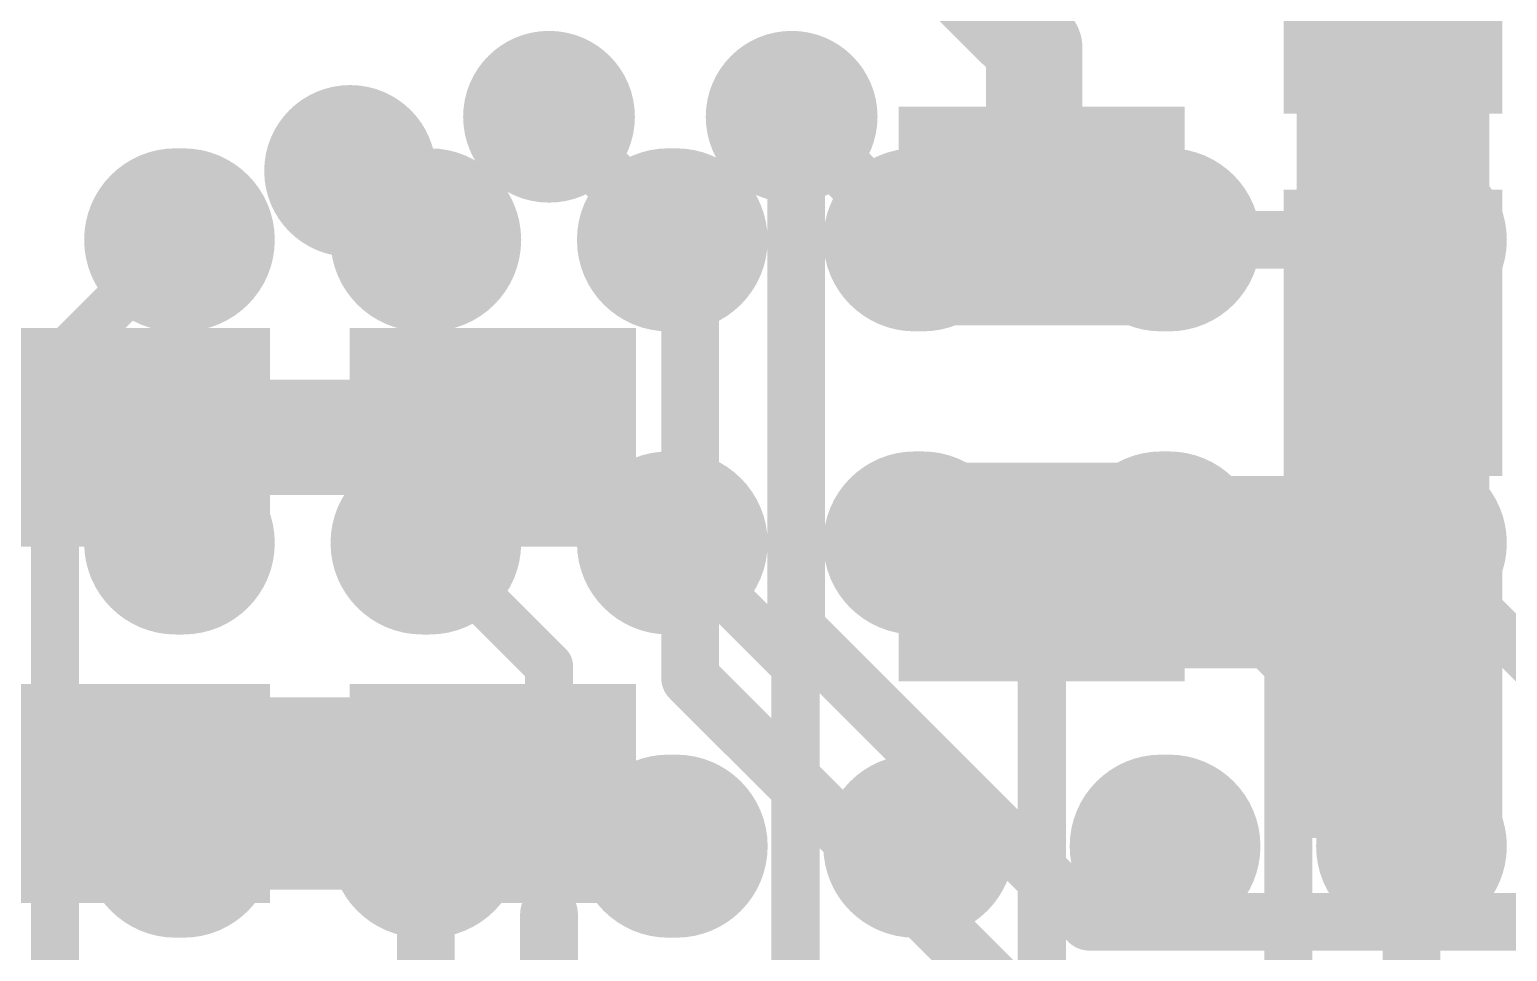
# Model space of a CAD drawing. Header units: millimetres. Extents: x -0.39 to 4.37, y -0.38 to 3.54.
# Drawn here: x 0.8177 to 0.9712, y 0.1839 to 0.2797 of the extents above; entities that cross this region are included whole.
import ezdxf

# ---------------------------------------------------------------- set-up
doc = ezdxf.new("R2010")
doc.units = ezdxf.units.MM
doc.header["$MEASUREMENT"] = 0
for name, color, linetype in [('BottomLayer', 5, 'Continuous'), ('BottomPaste', 16, 'Continuous'), ('BottomSolder', 6, 'Continuous'), ('TopLayer', 1, 'Continuous'), ('TopPaste', 8, 'Continuous'), ('TopSolder', 216, 'Continuous'), ('ViaHoleLayer', 16, 'Continuous')]:
    doc.layers.add(name, color=color, linetype=linetype)

# ---------------------------------------------------------------- blocks, each defined once
blk = doc.blocks.new('C__0402_B_23')
at = {"layer": 'BottomLayer'}
for points in [[(-0.0095, 0.0125), (-0.0095, -0.0125), (-0.0275, -0.0125), (-0.0275, 0.0125)], [(0.0275, 0.0125), (0.0275, -0.0125), (0.0095, -0.0125), (0.0095, 0.0125)]]:
    blk.add_hatch(color=5, dxfattribs=at).paths.add_polyline_path(points)
at = {"layer": 'BottomPaste'}
for points in [[(-0.0095, 0.0125), (-0.0095, -0.0125), (-0.0275, -0.0125), (-0.0275, 0.0125)], [(0.0275, 0.0125), (0.0275, -0.0125), (0.0095, -0.0125), (0.0095, 0.0125)]]:
    blk.add_hatch(color=16, dxfattribs=at).paths.add_polyline_path(points)
at = {"layer": 'BottomSolder'}
for points in [[(-0.00714, 0.01486), (-0.00714, -0.01486), (-0.02986, -0.01486), (-0.02986, 0.01486)], [(0.02986, 0.01486), (0.02986, -0.01486), (0.00714, -0.01486), (0.00714, 0.01486)]]:
    blk.add_hatch(color=6, dxfattribs=at).paths.add_polyline_path(points)
blk = doc.blocks.new('C__0402_B_25')
at = {"layer": 'BottomLayer'}
for points in [[(-0.0095, 0.0125), (-0.0095, -0.0125), (-0.0275, -0.0125), (-0.0275, 0.0125)], [(0.0275, 0.0125), (0.0275, -0.0125), (0.0095, -0.0125), (0.0095, 0.0125)]]:
    blk.add_hatch(color=5, dxfattribs=at).paths.add_polyline_path(points)
at = {"layer": 'BottomPaste'}
for points in [[(-0.0095, 0.0125), (-0.0095, -0.0125), (-0.0275, -0.0125), (-0.0275, 0.0125)], [(0.0275, 0.0125), (0.0275, -0.0125), (0.0095, -0.0125), (0.0095, 0.0125)]]:
    blk.add_hatch(color=16, dxfattribs=at).paths.add_polyline_path(points)
at = {"layer": 'BottomSolder'}
for points in [[(-0.00714, 0.01486), (-0.00714, -0.01486), (-0.02986, -0.01486), (-0.02986, 0.01486)], [(0.02986, 0.01486), (0.02986, -0.01486), (0.00714, -0.01486), (0.00714, 0.01486)]]:
    blk.add_hatch(color=6, dxfattribs=at).paths.add_polyline_path(points)
blk = doc.blocks.new('C__0402_B_26')
at = {"layer": 'BottomLayer'}
for points in [[(-0.0095, 0.0125), (-0.0095, -0.0125), (-0.0275, -0.0125), (-0.0275, 0.0125)], [(0.0275, 0.0125), (0.0275, -0.0125), (0.0095, -0.0125), (0.0095, 0.0125)]]:
    blk.add_hatch(color=5, dxfattribs=at).paths.add_polyline_path(points)
at = {"layer": 'BottomPaste'}
for points in [[(-0.0095, 0.0125), (-0.0095, -0.0125), (-0.0275, -0.0125), (-0.0275, 0.0125)], [(0.0275, 0.0125), (0.0275, -0.0125), (0.0095, -0.0125), (0.0095, 0.0125)]]:
    blk.add_hatch(color=16, dxfattribs=at).paths.add_polyline_path(points)
at = {"layer": 'BottomSolder'}
for points in [[(-0.00714, 0.01486), (-0.00714, -0.01486), (-0.02986, -0.01486), (-0.02986, 0.01486)], [(0.02986, 0.01486), (0.02986, -0.01486), (0.00714, -0.01486), (0.00714, 0.01486)]]:
    blk.add_hatch(color=6, dxfattribs=at).paths.add_polyline_path(points)
blk = doc.blocks.new('C__0402_B_27')
at = {"layer": 'BottomLayer'}
for points in [[(-0.0095, 0.0125), (-0.0095, -0.0125), (-0.0275, -0.0125), (-0.0275, 0.0125)], [(0.0275, 0.0125), (0.0275, -0.0125), (0.0095, -0.0125), (0.0095, 0.0125)]]:
    blk.add_hatch(color=5, dxfattribs=at).paths.add_polyline_path(points)
at = {"layer": 'BottomPaste'}
for points in [[(-0.0095, 0.0125), (-0.0095, -0.0125), (-0.0275, -0.0125), (-0.0275, 0.0125)], [(0.0275, 0.0125), (0.0275, -0.0125), (0.0095, -0.0125), (0.0095, 0.0125)]]:
    blk.add_hatch(color=16, dxfattribs=at).paths.add_polyline_path(points)
at = {"layer": 'BottomSolder'}
for points in [[(-0.00714, 0.01486), (-0.00714, -0.01486), (-0.02986, -0.01486), (-0.02986, 0.01486)], [(0.02986, 0.01486), (0.02986, -0.01486), (0.00714, -0.01486), (0.00714, 0.01486)]]:
    blk.add_hatch(color=6, dxfattribs=at).paths.add_polyline_path(points)
blk = doc.blocks.new('C__0402_B_28')
at = {"layer": 'BottomLayer'}
for points in [[(-0.0095, 0.0125), (-0.0095, -0.0125), (-0.0275, -0.0125), (-0.0275, 0.0125)], [(0.0275, 0.0125), (0.0275, -0.0125), (0.0095, -0.0125), (0.0095, 0.0125)]]:
    blk.add_hatch(color=5, dxfattribs=at).paths.add_polyline_path(points)
at = {"layer": 'BottomPaste'}
for points in [[(-0.0095, 0.0125), (-0.0095, -0.0125), (-0.0275, -0.0125), (-0.0275, 0.0125)], [(0.0275, 0.0125), (0.0275, -0.0125), (0.0095, -0.0125), (0.0095, 0.0125)]]:
    blk.add_hatch(color=16, dxfattribs=at).paths.add_polyline_path(points)
at = {"layer": 'BottomSolder'}
for points in [[(-0.00714, 0.01486), (-0.00714, -0.01486), (-0.02986, -0.01486), (-0.02986, 0.01486)], [(0.02986, 0.01486), (0.02986, -0.01486), (0.00714, -0.01486), (0.00714, 0.01486)]]:
    blk.add_hatch(color=6, dxfattribs=at).paths.add_polyline_path(points)
blk = doc.blocks.new('C__0402_B_294')
at = {"layer": 'BottomLayer'}
for points in [[(-0.0095, 0.0125), (-0.0095, -0.0125), (-0.0275, -0.0125), (-0.0275, 0.0125)], [(0.0275, 0.0125), (0.0275, -0.0125), (0.0095, -0.0125), (0.0095, 0.0125)]]:
    blk.add_hatch(color=5, dxfattribs=at).paths.add_polyline_path(points)
at = {"layer": 'BottomPaste'}
for points in [[(-0.0095, 0.0125), (-0.0095, -0.0125), (-0.0275, -0.0125), (-0.0275, 0.0125)], [(0.0275, 0.0125), (0.0275, -0.0125), (0.0095, -0.0125), (0.0095, 0.0125)]]:
    blk.add_hatch(color=16, dxfattribs=at).paths.add_polyline_path(points)
at = {"layer": 'BottomSolder'}
for points in [[(-0.00714, 0.01486), (-0.00714, -0.01486), (-0.02986, -0.01486), (-0.02986, 0.01486)], [(0.02986, 0.01486), (0.02986, -0.01486), (0.00714, -0.01486), (0.00714, 0.01486)]]:
    blk.add_hatch(color=6, dxfattribs=at).paths.add_polyline_path(points)
blk = doc.blocks.new('FBGA_178_SDRAM_368')
at = {"layer": 'TopLayer'}
h = blk.add_hatch(color=1, dxfattribs=at)
edge = h.paths.add_edge_path()
edge.add_arc((-0.15748, 0.02598), 0.00551, 0, 180)
edge.add_line((-0.16299, 0.02598), (-0.16299, 0.0252))
edge.add_arc((-0.15748, 0.0252), 0.00551, 180, 360)
edge.add_line((-0.15197, 0.0252), (-0.15197, 0.02598))
h = blk.add_hatch(color=1, dxfattribs=at)
edge = h.paths.add_edge_path()
edge.add_arc((-0.12598, 0.02598), 0.00551, 0, 180)
edge.add_line((-0.1315, 0.02598), (-0.1315, 0.0252))
edge.add_arc((-0.12598, 0.0252), 0.00551, 180, 360)
edge.add_line((-0.12047, 0.0252), (-0.12047, 0.02598))
h = blk.add_hatch(color=1, dxfattribs=at)
edge = h.paths.add_edge_path()
edge.add_arc((-0.09449, 0.02598), 0.00551, 0, 180)
edge.add_line((-0.1, 0.02598), (-0.1, 0.0252))
edge.add_arc((-0.09449, 0.0252), 0.00551, 180, 360)
edge.add_line((-0.08898, 0.0252), (-0.08898, 0.02598))
h = blk.add_hatch(color=1, dxfattribs=at)
edge = h.paths.add_edge_path()
edge.add_arc((-0.15748, 0.00039), 0.00551, 0, 180)
edge.add_line((-0.16299, 0.00039), (-0.16299, -0.00039))
edge.add_arc((-0.15748, -0.00039), 0.00551, 180, 360)
edge.add_line((-0.15197, -0.00039), (-0.15197, 0.00039))
h = blk.add_hatch(color=1, dxfattribs=at)
edge = h.paths.add_edge_path()
edge.add_arc((-0.12598, 0.00039), 0.00551, 0, 180)
edge.add_line((-0.1315, 0.00039), (-0.1315, -0.00039))
edge.add_arc((-0.12598, -0.00039), 0.00551, 180, 360)
edge.add_line((-0.12047, -0.00039), (-0.12047, 0.00039))
h = blk.add_hatch(color=1, dxfattribs=at)
edge = h.paths.add_edge_path()
edge.add_arc((-0.09449, 0.00039), 0.00551, 0, 180)
edge.add_line((-0.1, 0.00039), (-0.1, -0.00039))
edge.add_arc((-0.09449, -0.00039), 0.00551, 180, 360)
edge.add_line((-0.08898, -0.00039), (-0.08898, 0.00039))
h = blk.add_hatch(color=1, dxfattribs=at)
edge = h.paths.add_edge_path()
edge.add_arc((-0.15748, -0.0252), 0.00551, 0, 180)
edge.add_line((-0.16299, -0.0252), (-0.16299, -0.02599))
edge.add_arc((-0.15748, -0.02599), 0.00551, 180, 360)
edge.add_line((-0.15197, -0.02599), (-0.15197, -0.0252))
h = blk.add_hatch(color=1, dxfattribs=at)
edge = h.paths.add_edge_path()
edge.add_arc((-0.12598, -0.0252), 0.00551, 0, 180)
edge.add_line((-0.1315, -0.0252), (-0.1315, -0.02599))
edge.add_arc((-0.12598, -0.02599), 0.00551, 180, 360)
edge.add_line((-0.12047, -0.02599), (-0.12047, -0.0252))
h = blk.add_hatch(color=1, dxfattribs=at)
edge = h.paths.add_edge_path()
edge.add_arc((-0.09449, -0.0252), 0.00551, 0, 180)
edge.add_line((-0.1, -0.0252), (-0.1, -0.02599))
edge.add_arc((-0.09449, -0.02599), 0.00551, 180, 360)
edge.add_line((-0.08898, -0.02599), (-0.08898, -0.0252))
h = blk.add_hatch(color=1, dxfattribs=at)
edge = h.paths.add_edge_path()
edge.add_arc((-0.15748, -0.05079), 0.00551, 0, 180)
edge.add_line((-0.16299, -0.05079), (-0.16299, -0.05158))
edge.add_arc((-0.15748, -0.05158), 0.00551, 180, 360)
edge.add_line((-0.15197, -0.05158), (-0.15197, -0.05079))
h = blk.add_hatch(color=1, dxfattribs=at)
edge = h.paths.add_edge_path()
edge.add_arc((-0.12598, -0.05079), 0.00551, 0, 180)
edge.add_line((-0.1315, -0.05079), (-0.1315, -0.05158))
edge.add_arc((-0.12598, -0.05158), 0.00551, 180, 360)
edge.add_line((-0.12047, -0.05158), (-0.12047, -0.05079))
h = blk.add_hatch(color=1, dxfattribs=at)
edge = h.paths.add_edge_path()
edge.add_arc((-0.09449, -0.05079), 0.00551, 0, 180)
edge.add_line((-0.1, -0.05079), (-0.1, -0.05158))
edge.add_arc((-0.09449, -0.05158), 0.00551, 180, 360)
edge.add_line((-0.08898, -0.05158), (-0.08898, -0.05079))
h = blk.add_hatch(color=1, dxfattribs=at)
edge = h.paths.add_edge_path()
edge.add_arc((-0.15748, -0.07638), 0.00551, 0, 180)
edge.add_line((-0.16299, -0.07638), (-0.16299, -0.07717))
edge.add_arc((-0.15748, -0.07717), 0.00551, 180, 360)
edge.add_line((-0.15197, -0.07717), (-0.15197, -0.07638))
h = blk.add_hatch(color=1, dxfattribs=at)
edge = h.paths.add_edge_path()
edge.add_arc((-0.12598, -0.07638), 0.00551, 0, 180)
edge.add_line((-0.1315, -0.07638), (-0.1315, -0.07717))
edge.add_arc((-0.12598, -0.07717), 0.00551, 180, 360)
edge.add_line((-0.12047, -0.07717), (-0.12047, -0.07638))
h = blk.add_hatch(color=1, dxfattribs=at)
edge = h.paths.add_edge_path()
edge.add_arc((-0.09449, -0.07638), 0.00551, 0, 180)
edge.add_line((-0.1, -0.07638), (-0.1, -0.07717))
edge.add_arc((-0.09449, -0.07717), 0.00551, 180, 360)
edge.add_line((-0.08898, -0.07717), (-0.08898, -0.07638))
h = blk.add_hatch(color=1, dxfattribs=at)
edge = h.paths.add_edge_path()
edge.add_arc((-0.15748, -0.10197), 0.00551, 0, 180)
edge.add_line((-0.16299, -0.10197), (-0.16299, -0.10276))
edge.add_arc((-0.15748, -0.10276), 0.00551, 180, 360)
edge.add_line((-0.15197, -0.10276), (-0.15197, -0.10197))
h = blk.add_hatch(color=1, dxfattribs=at)
edge = h.paths.add_edge_path()
edge.add_arc((-0.12598, -0.10197), 0.00551, 0, 180)
edge.add_line((-0.1315, -0.10197), (-0.1315, -0.10276))
edge.add_arc((-0.12598, -0.10276), 0.00551, 180, 360)
edge.add_line((-0.12047, -0.10276), (-0.12047, -0.10197))
h = blk.add_hatch(color=1, dxfattribs=at)
edge = h.paths.add_edge_path()
edge.add_arc((-0.09449, -0.10197), 0.00551, 0, 180)
edge.add_line((-0.1, -0.10197), (-0.1, -0.10276))
edge.add_arc((-0.09449, -0.10276), 0.00551, 180, 360)
edge.add_line((-0.08898, -0.10276), (-0.08898, -0.10197))
at = {"layer": 'TopPaste'}
h = blk.add_hatch(color=8, dxfattribs=at)
edge = h.paths.add_edge_path()
edge.add_arc((-0.15748, 0.02598), 0.00551, 0, 180)
edge.add_line((-0.16299, 0.02598), (-0.16299, 0.0252))
edge.add_arc((-0.15748, 0.0252), 0.00551, 180, 360)
edge.add_line((-0.15197, 0.0252), (-0.15197, 0.02598))
h = blk.add_hatch(color=8, dxfattribs=at)
edge = h.paths.add_edge_path()
edge.add_arc((-0.12598, 0.02598), 0.00551, 0, 180)
edge.add_line((-0.1315, 0.02598), (-0.1315, 0.0252))
edge.add_arc((-0.12598, 0.0252), 0.00551, 180, 360)
edge.add_line((-0.12047, 0.0252), (-0.12047, 0.02598))
h = blk.add_hatch(color=8, dxfattribs=at)
edge = h.paths.add_edge_path()
edge.add_arc((-0.09449, 0.02598), 0.00551, 0, 180)
edge.add_line((-0.1, 0.02598), (-0.1, 0.0252))
edge.add_arc((-0.09449, 0.0252), 0.00551, 180, 360)
edge.add_line((-0.08898, 0.0252), (-0.08898, 0.02598))
h = blk.add_hatch(color=8, dxfattribs=at)
edge = h.paths.add_edge_path()
edge.add_arc((-0.15748, 0.00039), 0.00551, 0, 180)
edge.add_line((-0.16299, 0.00039), (-0.16299, -0.00039))
edge.add_arc((-0.15748, -0.00039), 0.00551, 180, 360)
edge.add_line((-0.15197, -0.00039), (-0.15197, 0.00039))
h = blk.add_hatch(color=8, dxfattribs=at)
edge = h.paths.add_edge_path()
edge.add_arc((-0.12598, 0.00039), 0.00551, 0, 180)
edge.add_line((-0.1315, 0.00039), (-0.1315, -0.00039))
edge.add_arc((-0.12598, -0.00039), 0.00551, 180, 360)
edge.add_line((-0.12047, -0.00039), (-0.12047, 0.00039))
h = blk.add_hatch(color=8, dxfattribs=at)
edge = h.paths.add_edge_path()
edge.add_arc((-0.09449, 0.00039), 0.00551, 0, 180)
edge.add_line((-0.1, 0.00039), (-0.1, -0.00039))
edge.add_arc((-0.09449, -0.00039), 0.00551, 180, 360)
edge.add_line((-0.08898, -0.00039), (-0.08898, 0.00039))
h = blk.add_hatch(color=8, dxfattribs=at)
edge = h.paths.add_edge_path()
edge.add_arc((-0.15748, -0.0252), 0.00551, 0, 180)
edge.add_line((-0.16299, -0.0252), (-0.16299, -0.02599))
edge.add_arc((-0.15748, -0.02599), 0.00551, 180, 360)
edge.add_line((-0.15197, -0.02599), (-0.15197, -0.0252))
h = blk.add_hatch(color=8, dxfattribs=at)
edge = h.paths.add_edge_path()
edge.add_arc((-0.12598, -0.0252), 0.00551, 0, 180)
edge.add_line((-0.1315, -0.0252), (-0.1315, -0.02599))
edge.add_arc((-0.12598, -0.02599), 0.00551, 180, 360)
edge.add_line((-0.12047, -0.02599), (-0.12047, -0.0252))
h = blk.add_hatch(color=8, dxfattribs=at)
edge = h.paths.add_edge_path()
edge.add_arc((-0.09449, -0.0252), 0.00551, 0, 180)
edge.add_line((-0.1, -0.0252), (-0.1, -0.02599))
edge.add_arc((-0.09449, -0.02599), 0.00551, 180, 360)
edge.add_line((-0.08898, -0.02599), (-0.08898, -0.0252))
h = blk.add_hatch(color=8, dxfattribs=at)
edge = h.paths.add_edge_path()
edge.add_arc((-0.15748, -0.05079), 0.00551, 0, 180)
edge.add_line((-0.16299, -0.05079), (-0.16299, -0.05158))
edge.add_arc((-0.15748, -0.05158), 0.00551, 180, 360)
edge.add_line((-0.15197, -0.05158), (-0.15197, -0.05079))
h = blk.add_hatch(color=8, dxfattribs=at)
edge = h.paths.add_edge_path()
edge.add_arc((-0.12598, -0.05079), 0.00551, 0, 180)
edge.add_line((-0.1315, -0.05079), (-0.1315, -0.05158))
edge.add_arc((-0.12598, -0.05158), 0.00551, 180, 360)
edge.add_line((-0.12047, -0.05158), (-0.12047, -0.05079))
h = blk.add_hatch(color=8, dxfattribs=at)
edge = h.paths.add_edge_path()
edge.add_arc((-0.09449, -0.05079), 0.00551, 0, 180)
edge.add_line((-0.1, -0.05079), (-0.1, -0.05158))
edge.add_arc((-0.09449, -0.05158), 0.00551, 180, 360)
edge.add_line((-0.08898, -0.05158), (-0.08898, -0.05079))
h = blk.add_hatch(color=8, dxfattribs=at)
edge = h.paths.add_edge_path()
edge.add_arc((-0.15748, -0.07638), 0.00551, 0, 180)
edge.add_line((-0.16299, -0.07638), (-0.16299, -0.07717))
edge.add_arc((-0.15748, -0.07717), 0.00551, 180, 360)
edge.add_line((-0.15197, -0.07717), (-0.15197, -0.07638))
h = blk.add_hatch(color=8, dxfattribs=at)
edge = h.paths.add_edge_path()
edge.add_arc((-0.12598, -0.07638), 0.00551, 0, 180)
edge.add_line((-0.1315, -0.07638), (-0.1315, -0.07717))
edge.add_arc((-0.12598, -0.07717), 0.00551, 180, 360)
edge.add_line((-0.12047, -0.07717), (-0.12047, -0.07638))
h = blk.add_hatch(color=8, dxfattribs=at)
edge = h.paths.add_edge_path()
edge.add_arc((-0.09449, -0.07638), 0.00551, 0, 180)
edge.add_line((-0.1, -0.07638), (-0.1, -0.07717))
edge.add_arc((-0.09449, -0.07717), 0.00551, 180, 360)
edge.add_line((-0.08898, -0.07717), (-0.08898, -0.07638))
h = blk.add_hatch(color=8, dxfattribs=at)
edge = h.paths.add_edge_path()
edge.add_arc((-0.15748, -0.10197), 0.00551, 0, 180)
edge.add_line((-0.16299, -0.10197), (-0.16299, -0.10276))
edge.add_arc((-0.15748, -0.10276), 0.00551, 180, 360)
edge.add_line((-0.15197, -0.10276), (-0.15197, -0.10197))
h = blk.add_hatch(color=8, dxfattribs=at)
edge = h.paths.add_edge_path()
edge.add_arc((-0.12598, -0.10197), 0.00551, 0, 180)
edge.add_line((-0.1315, -0.10197), (-0.1315, -0.10276))
edge.add_arc((-0.12598, -0.10276), 0.00551, 180, 360)
edge.add_line((-0.12047, -0.10276), (-0.12047, -0.10197))
h = blk.add_hatch(color=8, dxfattribs=at)
edge = h.paths.add_edge_path()
edge.add_arc((-0.09449, -0.10197), 0.00551, 0, 180)
edge.add_line((-0.1, -0.10197), (-0.1, -0.10276))
edge.add_arc((-0.09449, -0.10276), 0.00551, 180, 360)
edge.add_line((-0.08898, -0.10276), (-0.08898, -0.10197))
at = {"layer": 'TopSolder'}
h = blk.add_hatch(color=216, dxfattribs=at)
edge = h.paths.add_edge_path()
edge.add_arc((-0.15748, 0.02598), 0.00951, 0, 180)
edge.add_line((-0.16699, 0.02598), (-0.16699, 0.0252))
edge.add_arc((-0.15748, 0.0252), 0.00951, 180, 360)
edge.add_line((-0.14797, 0.0252), (-0.14797, 0.02598))
h = blk.add_hatch(color=216, dxfattribs=at)
edge = h.paths.add_edge_path()
edge.add_arc((-0.12598, 0.02598), 0.00951, 0, 180)
edge.add_line((-0.1355, 0.02598), (-0.1355, 0.0252))
edge.add_arc((-0.12598, 0.0252), 0.00951, 180, 360)
edge.add_line((-0.11647, 0.0252), (-0.11647, 0.02598))
h = blk.add_hatch(color=216, dxfattribs=at)
edge = h.paths.add_edge_path()
edge.add_arc((-0.09449, 0.02598), 0.00951, 0, 180)
edge.add_line((-0.104, 0.02598), (-0.104, 0.0252))
edge.add_arc((-0.09449, 0.0252), 0.00951, 180, 360)
edge.add_line((-0.08498, 0.0252), (-0.08498, 0.02598))
h = blk.add_hatch(color=216, dxfattribs=at)
edge = h.paths.add_edge_path()
edge.add_arc((-0.15748, 0.00039), 0.00951, 0, 180)
edge.add_line((-0.16699, 0.00039), (-0.16699, -0.00039))
edge.add_arc((-0.15748, -0.00039), 0.00951, 180, 360)
edge.add_line((-0.14797, -0.00039), (-0.14797, 0.00039))
h = blk.add_hatch(color=216, dxfattribs=at)
edge = h.paths.add_edge_path()
edge.add_arc((-0.12598, 0.00039), 0.00951, 0, 180)
edge.add_line((-0.1355, 0.00039), (-0.1355, -0.00039))
edge.add_arc((-0.12598, -0.00039), 0.00951, 180, 360)
edge.add_line((-0.11647, -0.00039), (-0.11647, 0.00039))
h = blk.add_hatch(color=216, dxfattribs=at)
edge = h.paths.add_edge_path()
edge.add_arc((-0.09449, 0.00039), 0.00951, 0, 180)
edge.add_line((-0.104, 0.00039), (-0.104, -0.00039))
edge.add_arc((-0.09449, -0.00039), 0.00951, 180, 360)
edge.add_line((-0.08498, -0.00039), (-0.08498, 0.00039))
h = blk.add_hatch(color=216, dxfattribs=at)
edge = h.paths.add_edge_path()
edge.add_arc((-0.15748, -0.0252), 0.00951, 0, 180)
edge.add_line((-0.16699, -0.0252), (-0.16699, -0.02599))
edge.add_arc((-0.15748, -0.02599), 0.00951, 180, 360)
edge.add_line((-0.14797, -0.02599), (-0.14797, -0.0252))
h = blk.add_hatch(color=216, dxfattribs=at)
edge = h.paths.add_edge_path()
edge.add_arc((-0.12598, -0.0252), 0.00951, 0, 180)
edge.add_line((-0.1355, -0.0252), (-0.1355, -0.02599))
edge.add_arc((-0.12598, -0.02599), 0.00951, 180, 360)
edge.add_line((-0.11647, -0.02599), (-0.11647, -0.0252))
h = blk.add_hatch(color=216, dxfattribs=at)
edge = h.paths.add_edge_path()
edge.add_arc((-0.09449, -0.0252), 0.00951, 0, 180)
edge.add_line((-0.104, -0.0252), (-0.104, -0.02599))
edge.add_arc((-0.09449, -0.02599), 0.00951, 180, 360)
edge.add_line((-0.08498, -0.02599), (-0.08498, -0.0252))
h = blk.add_hatch(color=216, dxfattribs=at)
edge = h.paths.add_edge_path()
edge.add_arc((-0.15748, -0.05079), 0.00951, 0, 180)
edge.add_line((-0.16699, -0.05079), (-0.16699, -0.05158))
edge.add_arc((-0.15748, -0.05158), 0.00951, 180, 360)
edge.add_line((-0.14797, -0.05158), (-0.14797, -0.05079))
h = blk.add_hatch(color=216, dxfattribs=at)
edge = h.paths.add_edge_path()
edge.add_arc((-0.12598, -0.05079), 0.00951, 0, 180)
edge.add_line((-0.1355, -0.05079), (-0.1355, -0.05158))
edge.add_arc((-0.12598, -0.05158), 0.00951, 180, 360)
edge.add_line((-0.11647, -0.05158), (-0.11647, -0.05079))
h = blk.add_hatch(color=216, dxfattribs=at)
edge = h.paths.add_edge_path()
edge.add_arc((-0.09449, -0.05079), 0.00951, 0, 180)
edge.add_line((-0.104, -0.05079), (-0.104, -0.05158))
edge.add_arc((-0.09449, -0.05158), 0.00951, 180, 360)
edge.add_line((-0.08498, -0.05158), (-0.08498, -0.05079))
h = blk.add_hatch(color=216, dxfattribs=at)
edge = h.paths.add_edge_path()
edge.add_arc((-0.15748, -0.07638), 0.00951, 0, 180)
edge.add_line((-0.16699, -0.07638), (-0.16699, -0.07717))
edge.add_arc((-0.15748, -0.07717), 0.00951, 180, 360)
edge.add_line((-0.14797, -0.07717), (-0.14797, -0.07638))
h = blk.add_hatch(color=216, dxfattribs=at)
edge = h.paths.add_edge_path()
edge.add_arc((-0.12598, -0.07638), 0.00951, 0, 180)
edge.add_line((-0.1355, -0.07638), (-0.1355, -0.07717))
edge.add_arc((-0.12598, -0.07717), 0.00951, 180, 360)
edge.add_line((-0.11647, -0.07717), (-0.11647, -0.07638))
h = blk.add_hatch(color=216, dxfattribs=at)
edge = h.paths.add_edge_path()
edge.add_arc((-0.09449, -0.07638), 0.00951, 0, 180)
edge.add_line((-0.104, -0.07638), (-0.104, -0.07717))
edge.add_arc((-0.09449, -0.07717), 0.00951, 180, 360)
edge.add_line((-0.08498, -0.07717), (-0.08498, -0.07638))
h = blk.add_hatch(color=216, dxfattribs=at)
edge = h.paths.add_edge_path()
edge.add_arc((-0.15748, -0.10197), 0.00951, 0, 180)
edge.add_line((-0.16699, -0.10197), (-0.16699, -0.10276))
edge.add_arc((-0.15748, -0.10276), 0.00951, 180, 360)
edge.add_line((-0.14797, -0.10276), (-0.14797, -0.10197))
h = blk.add_hatch(color=216, dxfattribs=at)
edge = h.paths.add_edge_path()
edge.add_arc((-0.12598, -0.10197), 0.00951, 0, 180)
edge.add_line((-0.1355, -0.10197), (-0.1355, -0.10276))
edge.add_arc((-0.12598, -0.10276), 0.00951, 180, 360)
edge.add_line((-0.11647, -0.10276), (-0.11647, -0.10197))
h = blk.add_hatch(color=216, dxfattribs=at)
edge = h.paths.add_edge_path()
edge.add_arc((-0.09449, -0.10197), 0.00951, 0, 180)
edge.add_line((-0.104, -0.10197), (-0.104, -0.10276))
edge.add_arc((-0.09449, -0.10276), 0.00951, 180, 360)
edge.add_line((-0.08498, -0.10276), (-0.08498, -0.10197))

msp = doc.modelspace()

# ---------------------------------------------------------------- hatches: boundary and pattern name
at = {"layer": 'BottomLayer'}
h = msp.add_hatch(color=5, dxfattribs=at)
edge = h.paths.add_edge_path()
edge.add_arc((0.87166, 0.27063), 0.00492, 0, 360)
h = msp.add_hatch(color=5, dxfattribs=at)
edge = h.paths.add_edge_path()
edge.add_arc((0.89686, 0.27063), 0.00492, 0, 360)
h = msp.add_hatch(color=5, dxfattribs=at)
edge = h.paths.add_edge_path()
edge.add_arc((0.851, 0.265), 0.00492, 0, 360)
h = msp.add_hatch(color=5, dxfattribs=at)
edge = h.paths.add_edge_path()
edge.add_arc((0.96082, 0.25782), 0.00492, 0, 360)
h = msp.add_hatch(color=5, dxfattribs=at)
edge = h.paths.add_edge_path()
edge.add_arc((0.83328, 0.19485), 0.00492, 0, 360)
h = msp.add_hatch(color=5, dxfattribs=at)
edge = h.paths.add_edge_path()
edge.add_arc((0.88414, 0.19453), 0.00492, 0, 360)
at = {"layer": 'BottomSolder'}
h = msp.add_hatch(color=6, dxfattribs=at)
edge = h.paths.add_edge_path()
edge.add_arc((0.87166, 0.27063), 0.00892, 0, 360)
h = msp.add_hatch(color=6, dxfattribs=at)
edge = h.paths.add_edge_path()
edge.add_arc((0.89686, 0.27063), 0.00892, 0, 360)
h = msp.add_hatch(color=6, dxfattribs=at)
edge = h.paths.add_edge_path()
edge.add_arc((0.851, 0.265), 0.00892, 0, 360)
h = msp.add_hatch(color=6, dxfattribs=at)
edge = h.paths.add_edge_path()
edge.add_arc((0.96082, 0.25782), 0.00892, 0, 360)
h = msp.add_hatch(color=6, dxfattribs=at)
edge = h.paths.add_edge_path()
edge.add_arc((0.83328, 0.19485), 0.00892, 0, 360)
h = msp.add_hatch(color=6, dxfattribs=at)
edge = h.paths.add_edge_path()
edge.add_arc((0.88414, 0.19453), 0.00892, 0, 360)
at = {"layer": 'TopLayer'}
h = msp.add_hatch(color=1, dxfattribs=at)
edge = h.paths.add_edge_path()
edge.add_arc((0.87166, 0.27063), 0.00492, 0, 360)
h = msp.add_hatch(color=1, dxfattribs=at)
edge = h.paths.add_edge_path()
edge.add_arc((0.89686, 0.27063), 0.00492, 0, 360)
h = msp.add_hatch(color=1, dxfattribs=at)
edge = h.paths.add_edge_path()
edge.add_arc((0.851, 0.265), 0.00492, 0, 360)
h = msp.add_hatch(color=1, dxfattribs=at)
edge = h.paths.add_edge_path()
edge.add_arc((0.96082, 0.25782), 0.00492, 0, 360)
h = msp.add_hatch(color=1, dxfattribs=at)
edge = h.paths.add_edge_path()
edge.add_arc((0.83328, 0.19485), 0.00492, 0, 360)
h = msp.add_hatch(color=1, dxfattribs=at)
edge = h.paths.add_edge_path()
edge.add_arc((0.88414, 0.19453), 0.00492, 0, 360)
at = {"layer": 'TopSolder'}
h = msp.add_hatch(color=216, dxfattribs=at)
edge = h.paths.add_edge_path()
edge.add_arc((0.87166, 0.27063), 0.00892, 0, 360)
h = msp.add_hatch(color=216, dxfattribs=at)
edge = h.paths.add_edge_path()
edge.add_arc((0.89686, 0.27063), 0.00892, 0, 360)
h = msp.add_hatch(color=216, dxfattribs=at)
edge = h.paths.add_edge_path()
edge.add_arc((0.851, 0.265), 0.00892, 0, 360)
h = msp.add_hatch(color=216, dxfattribs=at)
edge = h.paths.add_edge_path()
edge.add_arc((0.96082, 0.25782), 0.00892, 0, 360)
h = msp.add_hatch(color=216, dxfattribs=at)
edge = h.paths.add_edge_path()
edge.add_arc((0.83328, 0.19485), 0.00892, 0, 360)
h = msp.add_hatch(color=216, dxfattribs=at)
edge = h.paths.add_edge_path()
edge.add_arc((0.88414, 0.19453), 0.00892, 0, 360)
at = {"layer": 'ViaHoleLayer'}
h = msp.add_hatch(color=16, dxfattribs=at)
edge = h.paths.add_edge_path()
edge.add_arc((0.87166, 0.27063), 0.00394, 0, 360)
h = msp.add_hatch(color=16, dxfattribs=at)
edge = h.paths.add_edge_path()
edge.add_arc((0.89686, 0.27063), 0.00394, 0, 360)
h = msp.add_hatch(color=16, dxfattribs=at)
edge = h.paths.add_edge_path()
edge.add_arc((0.851, 0.265), 0.00394, 0, 360)
h = msp.add_hatch(color=16, dxfattribs=at)
edge = h.paths.add_edge_path()
edge.add_arc((0.96082, 0.25782), 0.00394, 0, 360)
h = msp.add_hatch(color=16, dxfattribs=at)
edge = h.paths.add_edge_path()
edge.add_arc((0.83328, 0.19485), 0.00394, 0, 360)
h = msp.add_hatch(color=16, dxfattribs=at)
edge = h.paths.add_edge_path()
edge.add_arc((0.88414, 0.19453), 0.00394, 0, 360)

# ---------------------------------------------------------------- linework, layer by layer
at = {"layer": 'BottomLayer'}
for points, const_width in [([(0.95932, 0.28582), (0.95932, 0.31578)], 0.018), ([(0.95932, 0.24818), (0.95932, 0.28582)], 0.02), ([(0.91055, 0.28933), (0.92206, 0.27782)], 0.01), ([(0.92206, 0.26108), (0.92206, 0.27782)], 0.01), ([(0.87166, 0.27063), (0.88632, 0.25598)], 0.006), ([(0.89686, 0.27063), (0.89732, 0.27017)], 0.006), ([(0.89732, 0.21742), (0.89732, 0.27017)], 0.006), ([(0.92206, 0.26108), (0.92282, 0.26032)], 0.01), ([(0.88632, 0.21232), (0.88632, 0.25598)], 0.006), ([(0.95932, 0.22655), (0.95932, 0.24818)], 0.02), ([(0.78982, 0.23732), (0.82782, 0.23732)], 0.012), ([(0.82782, 0.23732), (0.86582, 0.23732)], 0.012), ([(0.9561, 0.22332), (0.95932, 0.22655)], 0.02), ([(0.92282, 0.22332), (0.9561, 0.22332)], 0.02), ([(0.89732, 0.21742), (0.92775, 0.187)], 0.006), ([(0.88632, 0.21232), (0.92464, 0.174)], 0.006), ([(0.78982, 0.20032), (0.82782, 0.20032)], 0.02), ([(0.82782, 0.20032), (0.86582, 0.20032)], 0.02), ([(0.92775, 0.187), (1.30444, 0.187)], 0.006)]:
    msp.add_lwpolyline(points, dxfattribs=dict(at, const_width=const_width))
for points, const_width in [([(0.95432, 0.28582, 1), (0.96432, 0.28582, 1)], 0.01), ([(0.95482, 0.28582, 1), (0.96382, 0.28582, 1)], 0.009), ([(0.91956, 0.27782, 1), (0.92456, 0.27782, 1)], 0.005), ([(0.91956, 0.27782, 1), (0.92456, 0.27782, 1)], 0.005), ([(0.87016, 0.27063, 1), (0.87316, 0.27063, 1)], 0.003), ([(0.89536, 0.27063, 1), (0.89836, 0.27063, 1)], 0.003), ([(0.89582, 0.27017, 1), (0.89882, 0.27017, 1)], 0.003), ([(0.89582, 0.27017, 1), (0.89882, 0.27017, 1)], 0.003), ([(0.91956, 0.26108, 1), (0.92456, 0.26108, 1)], 0.005), ([(0.91956, 0.26108, 1), (0.92456, 0.26108, 1)], 0.005), ([(0.92032, 0.26032, 1), (0.92532, 0.26032, 1)], 0.005), ([(0.88482, 0.25598, 1), (0.88782, 0.25598, 1)], 0.003), ([(0.88482, 0.25598, 1), (0.88782, 0.25598, 1)], 0.003), ([(0.95432, 0.24818, 1), (0.96432, 0.24818, 1)], 0.01), ([(0.95432, 0.24818, 1), (0.96432, 0.24818, 1)], 0.01), ([(0.82482, 0.23732, 1), (0.83082, 0.23732, 1)], 0.006), ([(0.82482, 0.23732, 1), (0.83082, 0.23732, 1)], 0.006), ([(0.86282, 0.23732, 1), (0.86882, 0.23732, 1)], 0.006), ([(0.95432, 0.22655, 1), (0.96432, 0.22655, 1)], 0.01), ([(0.95432, 0.22655, 1), (0.96432, 0.22655, 1)], 0.01), ([(0.91782, 0.22332, 1), (0.92782, 0.22332, 1)], 0.01), ([(0.9511, 0.22332, 1), (0.9611, 0.22332, 1)], 0.01), ([(0.9511, 0.22332, 1), (0.9611, 0.22332, 1)], 0.01), ([(0.89582, 0.21742, 1), (0.89882, 0.21742, 1)], 0.003), ([(0.89582, 0.21742, 1), (0.89882, 0.21742, 1)], 0.003), ([(0.88482, 0.21232, 1), (0.88782, 0.21232, 1)], 0.003), ([(0.88482, 0.21232, 1), (0.88782, 0.21232, 1)], 0.003), ([(0.82282, 0.20032, 1), (0.83282, 0.20032, 1)], 0.01), ([(0.82282, 0.20032, 1), (0.83282, 0.20032, 1)], 0.01), ([(0.86082, 0.20032, 1), (0.87082, 0.20032, 1)], 0.01), ([(0.92625, 0.187, 1), (0.92925, 0.187, 1)], 0.003), ([(0.92625, 0.187, 1), (0.92925, 0.187, 1)], 0.003)]:
    msp.add_lwpolyline(points, format="xyb", close=True, dxfattribs=dict(at, const_width=const_width))
at = {"layer": 'TopLayer'}
for points, const_width in [([(0.96123, 0.25823), (0.96123, 0.28933)], 0.006), ([(0.87166, 0.27063), (0.88446, 0.25784)], 0.006), ([(0.89686, 0.27063), (0.90966, 0.25784)], 0.006), ([(0.851, 0.265), (0.85116, 0.265)], 0.006), ([(0.85116, 0.265), (0.85832, 0.25784)], 0.006), ([(0.96082, 0.25782), (0.96084, 0.25784)], 0.01), ([(0.96084, 0.25784), (0.96123, 0.25823)], 0.01), ([(0.82036, 0.24492), (0.83328, 0.25784)], 0.005), ([(0.85832, 0.25784), (0.85887, 0.25784)], 0.006), ([(0.88407, 0.25784), (0.88446, 0.25784)], 0.006), ([(0.90966, 0.25784), (0.91005, 0.25784)], 0.006), ([(0.93564, 0.25784), (0.96084, 0.25784)], 0.006), ([(0.82036, 0.06679), (0.82036, 0.24492)], 0.005), ([(0.85887, 0.22634), (0.87166, 0.21355)], 0.005), ([(0.88446, 0.22634), (0.89726, 0.21355)], 0.005), ([(0.91005, 0.22634), (0.92285, 0.21355)], 0.005), ([(0.93564, 0.22634), (0.94844, 0.21355)], 0.005), ([(0.96123, 0.22634), (0.97403, 0.21355)], 0.005), ([(0.87166, 0.18782), (0.87166, 0.21355)], 0.005), ([(0.89726, 0.18), (0.89726, 0.21355)], 0.005), ([(0.92285, 0.177), (0.92285, 0.21355)], 0.005), ([(0.94844, 0.177), (0.94844, 0.21355)], 0.005), ([(0.85887, 0.15513), (0.85887, 0.19485)], 0.006), ([(0.88414, 0.19453), (0.88446, 0.19485)], 0.006), ([(0.96123, 0.15947), (0.96123, 0.19485)], 0.006), ([(0.87166, 0.16334), (0.87166, 0.18782)], 0.006)]:
    msp.add_lwpolyline(points, dxfattribs=dict(at, const_width=const_width))
for points, const_width in [([(0.87016, 0.27063, 1), (0.87316, 0.27063, 1)], 0.003), ([(0.89536, 0.27063, 1), (0.89836, 0.27063, 1)], 0.003), ([(0.8495, 0.265, 1), (0.8525, 0.265, 1)], 0.003), ([(0.84966, 0.265, 1), (0.85266, 0.265, 1)], 0.003), ([(0.84966, 0.265, 1), (0.85266, 0.265, 1)], 0.003), ([(0.95832, 0.25782, 1), (0.96332, 0.25782, 1)], 0.005), ([(0.95834, 0.25784, 1), (0.96334, 0.25784, 1)], 0.005), ([(0.95834, 0.25784, 1), (0.96334, 0.25784, 1)], 0.005), ([(0.95873, 0.25823, 1), (0.96373, 0.25823, 1)], 0.005), ([(0.95973, 0.25823, 1), (0.96273, 0.25823, 1)], 0.003), ([(0.83203, 0.25784, 1), (0.83453, 0.25784, 1)], 0.0025), ([(0.85682, 0.25784, 1), (0.85982, 0.25784, 1)], 0.003), ([(0.85682, 0.25784, 1), (0.85982, 0.25784, 1)], 0.003), ([(0.85737, 0.25784, 1), (0.86037, 0.25784, 1)], 0.003), ([(0.88257, 0.25784, 1), (0.88557, 0.25784, 1)], 0.003), ([(0.88296, 0.25784, 1), (0.88596, 0.25784, 1)], 0.003), ([(0.88296, 0.25784, 1), (0.88596, 0.25784, 1)], 0.003), ([(0.90816, 0.25784, 1), (0.91116, 0.25784, 1)], 0.003), ([(0.90816, 0.25784, 1), (0.91116, 0.25784, 1)], 0.003), ([(0.90855, 0.25784, 1), (0.91155, 0.25784, 1)], 0.003), ([(0.93414, 0.25784, 1), (0.93714, 0.25784, 1)], 0.003), ([(0.95934, 0.25784, 1), (0.96234, 0.25784, 1)], 0.003), ([(0.81911, 0.24492, 1), (0.82161, 0.24492, 1)], 0.0025), ([(0.81911, 0.24492, 1), (0.82161, 0.24492, 1)], 0.0025), ([(0.85762, 0.22634, 1), (0.86012, 0.22634, 1)], 0.0025), ([(0.88321, 0.22634, 1), (0.88571, 0.22634, 1)], 0.0025), ([(0.9088, 0.22634, 1), (0.9113, 0.22634, 1)], 0.0025), ([(0.93439, 0.22634, 1), (0.93689, 0.22634, 1)], 0.0025), ([(0.95998, 0.22634, 1), (0.96248, 0.22634, 1)], 0.0025), ([(0.87041, 0.21355, 1), (0.87291, 0.21355, 1)], 0.0025), ([(0.87041, 0.21355, 1), (0.87291, 0.21355, 1)], 0.0025), ([(0.89601, 0.21355, 1), (0.89851, 0.21355, 1)], 0.0025), ([(0.89601, 0.21355, 1), (0.89851, 0.21355, 1)], 0.0025), ([(0.9216, 0.21355, 1), (0.9241, 0.21355, 1)], 0.0025), ([(0.9216, 0.21355, 1), (0.9241, 0.21355, 1)], 0.0025), ([(0.94719, 0.21355, 1), (0.94969, 0.21355, 1)], 0.0025), ([(0.94719, 0.21355, 1), (0.94969, 0.21355, 1)], 0.0025), ([(0.85737, 0.19485, 1), (0.86037, 0.19485, 1)], 0.003), ([(0.88264, 0.19453, 1), (0.88564, 0.19453, 1)], 0.003), ([(0.88296, 0.19485, 1), (0.88596, 0.19485, 1)], 0.003), ([(0.95973, 0.19485, 1), (0.96273, 0.19485, 1)], 0.003), ([(0.87016, 0.18782, 1), (0.87316, 0.18782, 1)], 0.003), ([(0.87041, 0.18782, 1), (0.87291, 0.18782, 1)], 0.0025)]:
    msp.add_lwpolyline(points, format="xyb", close=True, dxfattribs=dict(at, const_width=const_width))

# ---------------------------------------------------------------- block references
for name, p, rotation in [('FBGA_178_SDRAM_368', (0.85887, 0.35233), 90), ('C__0402_B_25', (0.97782, 0.28582), 180), ('C__0402_B_26', (0.92282, 0.24182), 270), ('C__0402_B_23', (0.97782, 0.24818), 180), ('C__0402_B_294', (0.82782, 0.21882), 270), ('C__0402_B_27', (0.86582, 0.21882), 270), ('C__0402_B_28', (0.97782, 0.21055), 180)]:
    msp.add_blockref(name, p, dxfattribs=dict(rotation=rotation))

doc.saveas('drawing.dxf')
